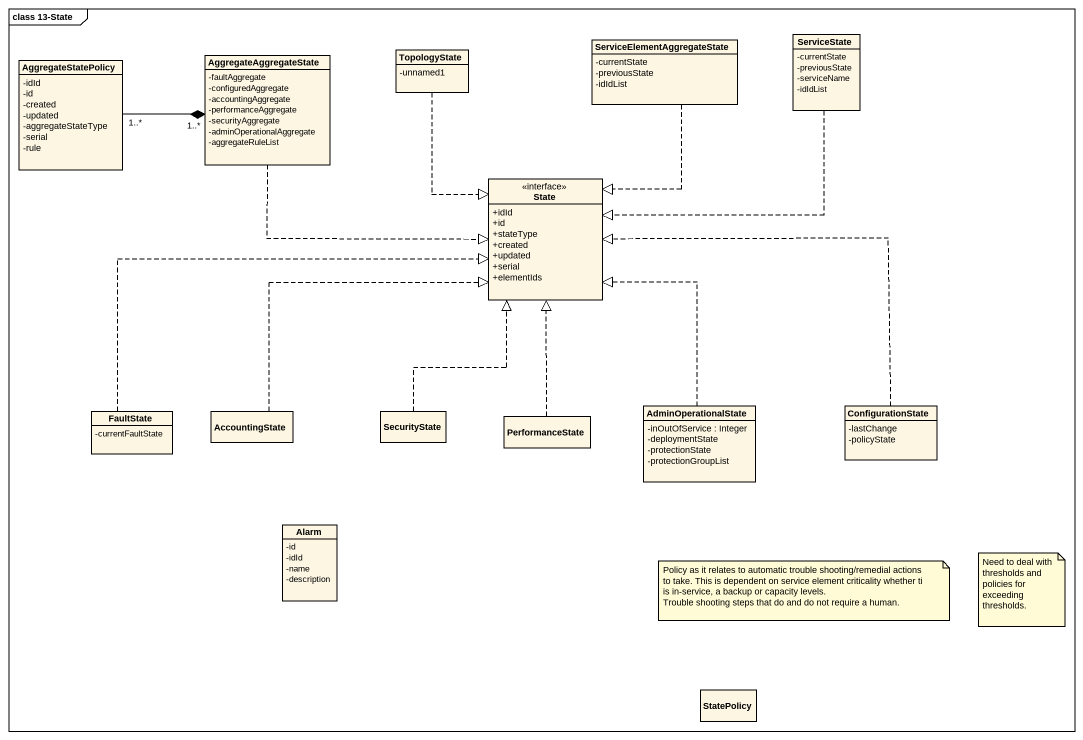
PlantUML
@startuml
mainframe class 13-State
hide circle
hide empty members
skinparam classAttributeIconSize 0
class AggregateStatePolicy {
  -idId
  -id
  -created
  -updated
  -aggregateStateType
  -serial
  -rule
}
class AggregateAggregateState {
  -faultAggregate
  -configuredAggregate
  -accountingAggregate
  -performanceAggregate
  -securityAggregate
  -adminOperationalAggregate
  -aggregateRuleList
}
class TopologyState {
  -unnamed1
}
class ServiceElementAggregateState {
  -currentState
  -previousState
  -idIdList
}
class ServiceState {
  -currentState
  -previousState
  -serviceName
  -idIdList
}
interface "State" as State_ {
  +idId
  +id
  +stateType
  +created
  +updated
  +serial
  +elementIds
}
class FaultState {
  -currentFaultState
}
class AccountingState
class SecurityState
class AdminOperationalState {
  -inOutOfService : Integer
  -deploymentState
  -protectionState
  -protectionGroupList
}
class ConfigurationState {
  -lastChange
  -policyState
}
class PerformanceState
class Alarm {
  -id
  -idId
  -name
  -description
}
class StatePolicy
AggregateAggregateState "1..*" *-left- "1..*" AggregateStatePolicy
AggregateAggregateState .right.|> State_
TopologyState ..|> State_
ServiceElementAggregateState ..|> State_
ServiceState .left.|> State_
FaultState .right.|> State_
AccountingState .up.|> State_
SecurityState .up.|> State_
AdminOperationalState .up.|> State_
ConfigurationState .left.|> State_
PerformanceState .up.|> State_
note as N1
  Policy as it relates to automatic trouble shooting/remedial actions to take. This is dependent on service element criticality whether ti is in-service, a backup or capacity levels.
  Trouble shooting steps that do and do not require a human.
end note
note as N2
  Need to deal with thresholds and policies for exceeding thresholds.
end note
@enduml
